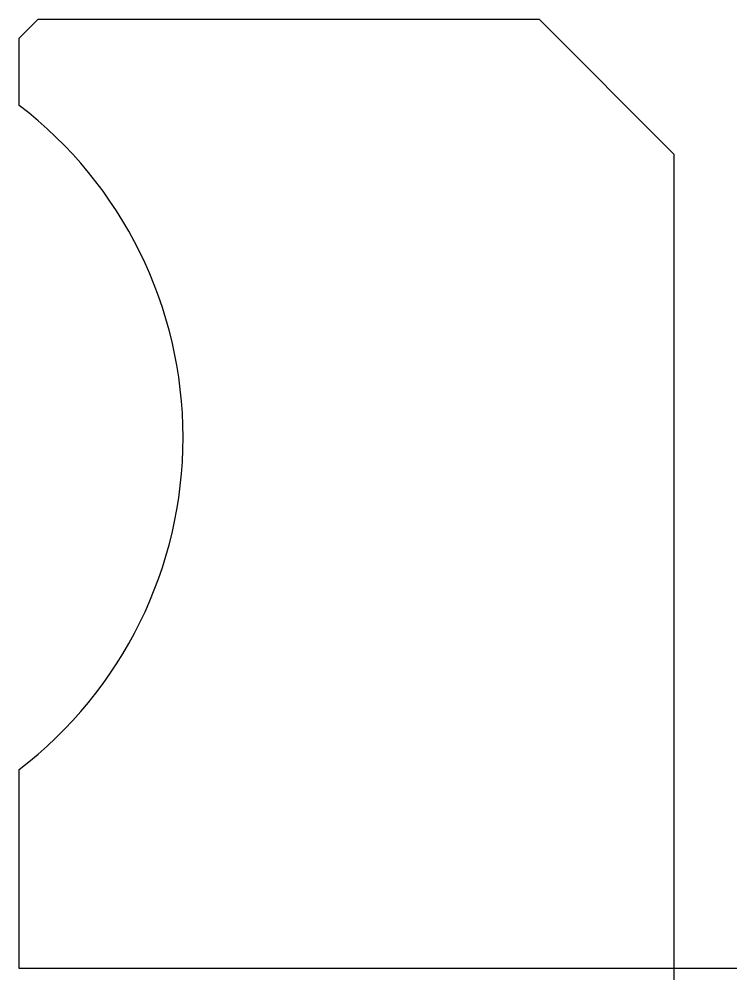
# Model space of a CAD drawing. Header units: metres. Extents: x 19 to 378, y 474 to 954.
import ezdxf

# ---------------------------------------------------------------- set-up
doc = ezdxf.new("R2010")
doc.units = ezdxf.units.M

msp = doc.modelspace()

# ---------------------------------------------------------------- linework, layer by layer
at = {"layer": 'TOOL_0'}
for p, q in [((19.139, 944.916), (28.578, 954.355)), ((28.578, 954.355), (279.199, 954.355)), ((279.199, 954.355), (346.638, 886.916)), ((19.14, 911.216), (19.139, 944.916)), ((346.638, 886.916), (346.638, 479.355)), ((19.139, 479.355), (19.139, 578.994)), ((346.639, 479.355), (19.139, 479.355)), ((346.638, 479.355), (346.638, 473.765)), ((378.126, 479.355), (346.639, 479.355))]:
    msp.add_line(p, q, dxfattribs=at)
msp.add_arc((-108.111, 745.105), 209.25, 307.45407, 52.54572, dxfattribs=at)

doc.saveas('drawing.dxf')
